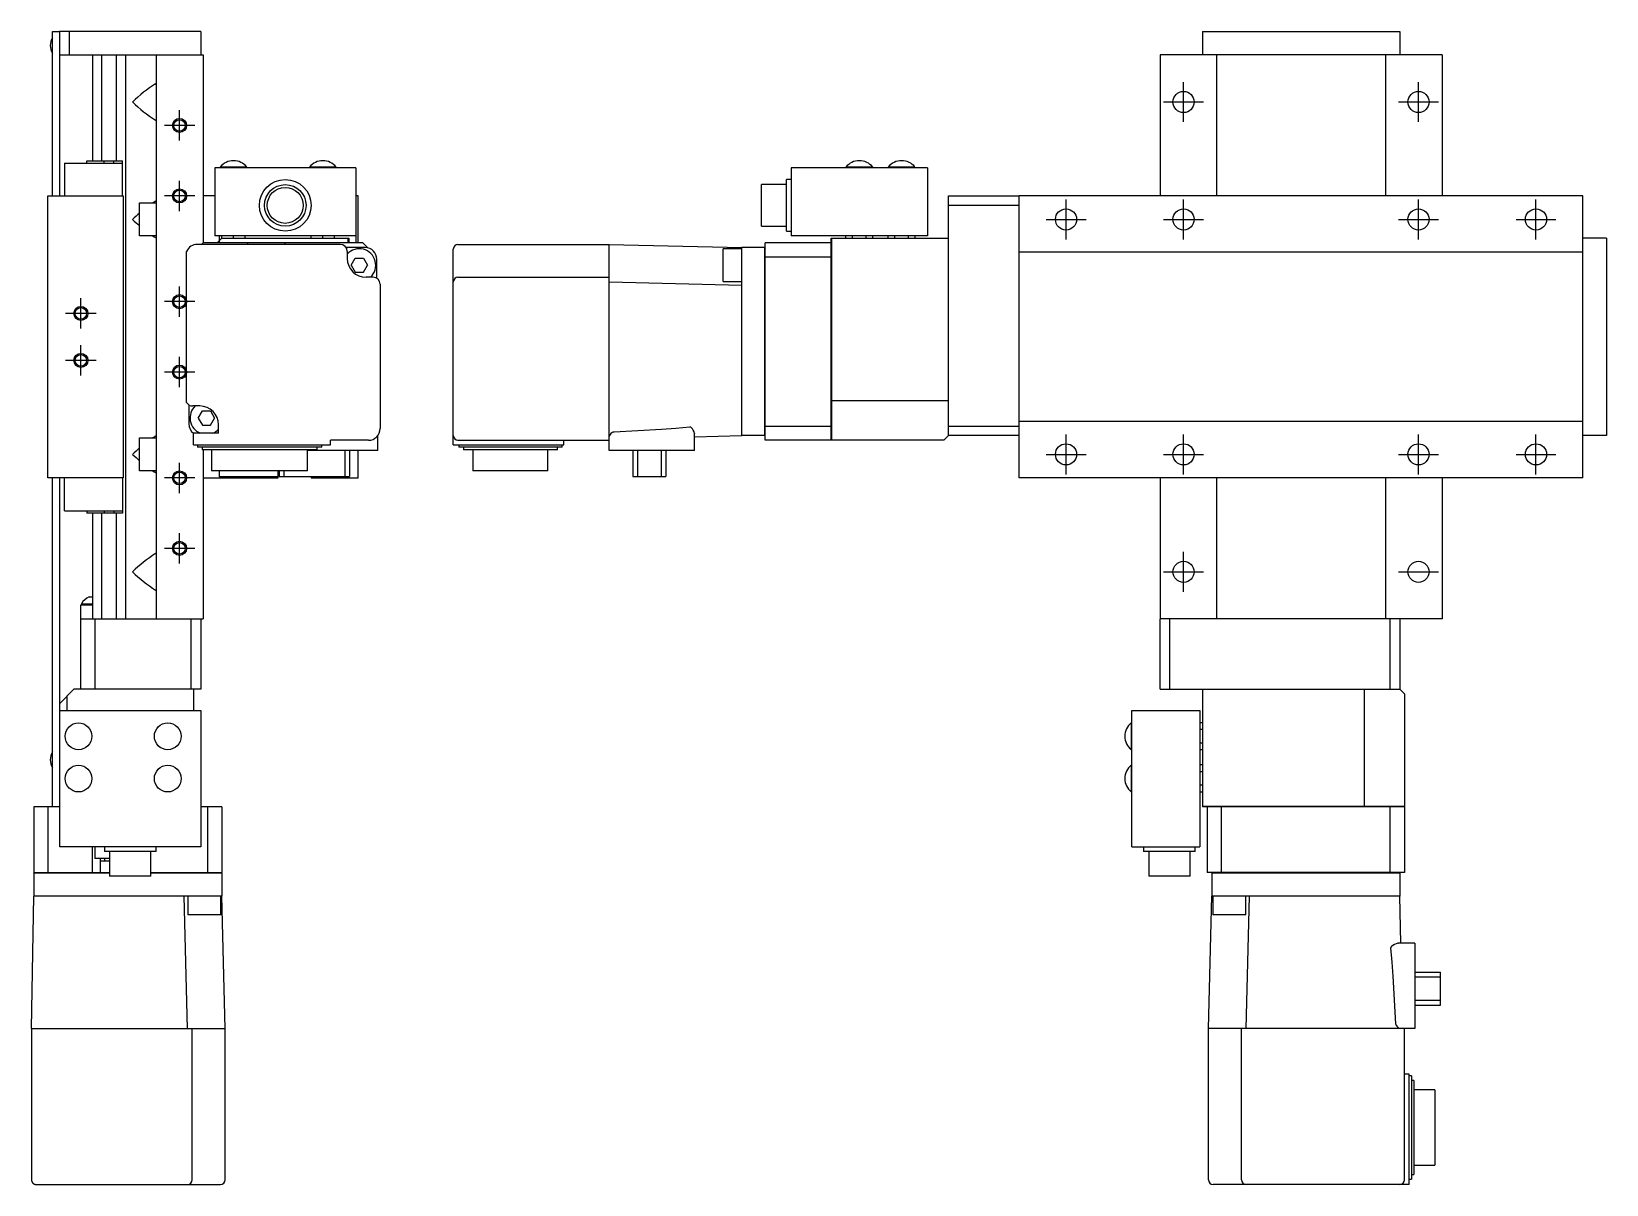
# Model space of a CAD drawing. Extents: x 0 to 683, y -8 to 437.
# Drawn here: x 348.2 to 683.3, y 100.3 to 345.7 of the extents above; entities that cross this region are included whole.
import ezdxf

# ---------------------------------------------------------------- set-up
doc = ezdxf.new("R2010")
doc.units = 0
doc.header["$LTSCALE"] = 0.5
doc.linetypes.add('CENTER', pattern=[50.8, 31.75, -6.35, 6.35, -6.35])
for name, color, linetype in [('MSM_CENTER', 1, 'CENTER'), ('MSM_CONTINUOUS', 7, 'CONTINUOUS'), ('MSM_NARROW', 5, 'CONTINUOUS')]:
    doc.layers.add(name, color=color, linetype=linetype)

msp = doc.modelspace()

# ---------------------------------------------------------------- linework, layer by layer
at = {"layer": 'MSM_CENTER'}
for p, q in [((593.34, 326.47), (593.34, 334.97)), ((643.34, 326.47), (643.34, 334.97)), ((379.68, 322.49), (379.68, 328.95)), ((589.09, 330.72), (597.59, 330.72)), ((639.09, 330.72), (647.59, 330.72)), ((382.91, 325.72), (376.45, 325.72)), ((379.68, 307.49), (379.68, 313.95)), ((382.91, 310.72), (376.45, 310.72)), ((568.34, 301.47), (568.34, 309.97)), ((593.34, 301.47), (593.34, 309.97)), ((643.34, 301.47), (643.34, 309.97)), ((668.34, 301.47), (668.34, 309.97)), ((564.09, 305.72), (572.59, 305.72)), ((589.09, 305.72), (597.59, 305.72)), ((639.09, 305.72), (647.59, 305.72)), ((664.09, 305.72), (672.59, 305.72)), ((358.68, 282.49), (358.68, 288.95)), ((379.68, 284.99), (379.68, 291.45)), ((361.91, 285.72), (355.45, 285.72)), ((382.91, 288.22), (376.45, 288.22)), ((358.68, 272.49), (358.68, 278.95)), ((361.91, 275.72), (355.45, 275.72)), ((379.68, 269.99), (379.68, 276.45)), ((382.91, 273.22), (376.45, 273.22)), ((568.34, 251.47), (568.34, 259.97)), ((593.34, 251.47), (593.34, 259.97)), ((643.34, 251.47), (643.34, 259.97)), ((668.34, 251.47), (668.34, 259.97)), ((564.09, 255.72), (572.59, 255.72)), ((589.09, 255.72), (597.59, 255.72)), ((639.09, 255.72), (647.59, 255.72)), ((664.09, 255.72), (672.59, 255.72)), ((379.68, 247.49), (379.68, 253.95)), ((382.91, 250.72), (376.45, 250.72)), ((379.68, 232.49), (379.68, 238.95)), ((382.91, 235.72), (376.45, 235.72)), ((593.34, 226.47), (593.34, 234.97)), ((589.09, 230.72), (597.59, 230.72)), ((639.09, 230.72), (647.59, 230.72))]:
    msp.add_line(p, q, dxfattribs=at)
at = {"layer": 'MSM_CONTINUOUS'}
for p, q in [((352.68, 310.72), (352.68, 345.72)), ((352.68, 345.72), (354.08, 345.72)), ((354.18, 345.62), (354.08, 345.72)), ((384.18, 345.72), (354.18, 345.72)), ((354.18, 310.72), (354.18, 345.72)), ((356.18, 345.72), (356.18, 340.72)), ((384.18, 345.72), (384.18, 340.72)), ((597.34, 345.72), (597.34, 340.72)), ((597.34, 345.72), (639.34, 345.72)), ((639.34, 345.72), (639.34, 340.72)), ((354.18, 340.72), (384.68, 340.72)), ((361.18, 340.72), (361.18, 318.22)), ((363.14, 318.22), (363.14, 340.72)), ((366.22, 340.72), (366.22, 318.22)), ((368.18, 340.72), (368.18, 220.72)), ((374.68, 340.72), (374.68, 220.72)), ((384.68, 340.72), (384.68, 300.72)), ((588.34, 340.72), (588.34, 310.72)), ((648.34, 340.72), (588.34, 340.72)), ((600.34, 340.72), (600.34, 310.72)), ((636.34, 340.72), (636.34, 310.72)), ((648.34, 340.72), (648.34, 310.72)), ((374.68, 334.46), (374.55, 334.62)), ((374.68, 326.98), (374.55, 326.82)), ((355.18, 317.72), (367.58, 317.72)), ((355.18, 317.72), (355.18, 310.72)), ((359.98, 318.22), (367.58, 318.22)), ((359.98, 317.72), (359.98, 318.22)), ((363.66, 317.72), (363.66, 318.22)), ((365.71, 317.72), (365.71, 318.22)), ((367.58, 310.72), (367.58, 318.22)), ((387.18, 316.72), (387.18, 302.22)), ((417.18, 316.72), (387.18, 316.72)), ((394.03, 316.88), (388.33, 316.88)), ((388.33, 316.88), (388.33, 316.72)), ((394.03, 316.72), (394.03, 316.88)), ((413.03, 316.88), (407.33, 316.88)), ((407.33, 316.88), (407.33, 316.72)), ((413.03, 316.72), (413.03, 316.88)), ((417.18, 316.72), (417.18, 300.72)), ((509.84, 316.72), (509.84, 302.22)), ((538.84, 316.72), (509.84, 316.72)), ((527.19, 316.88), (521.49, 316.88)), ((521.49, 316.88), (521.49, 316.72)), ((527.19, 316.72), (527.19, 316.88)), ((536.19, 316.88), (530.49, 316.88)), ((530.49, 316.88), (530.49, 316.72)), ((536.19, 316.72), (536.19, 316.88)), ((538.84, 316.72), (538.84, 302.22)), ((508.84, 313.15), (503.54, 313.15)), ((503.54, 304.3), (503.54, 313.15)), ((509.84, 314.22), (508.84, 314.22)), ((508.84, 303.22), (508.84, 314.22)), ((351.68, 310.72), (367.68, 310.72)), ((351.68, 250.72), (351.68, 310.72)), ((367.68, 310.72), (367.68, 250.72)), ((371.18, 309.22), (374.68, 309.22)), ((371.18, 302.22), (371.18, 309.22)), ((374.68, 309.46), (374.55, 309.62)), ((387.18, 310.72), (384.68, 310.72)), ((417.68, 310.72), (417.18, 310.72)), ((417.68, 300.72), (417.68, 310.72)), ((543.34, 310.72), (558.24, 310.72)), ((543.34, 259.72), (543.34, 310.72)), ((558.34, 308.72), (543.34, 308.72)), ((558.34, 310.62), (558.24, 310.72)), ((678.34, 310.72), (558.34, 310.72)), ((558.34, 250.72), (558.34, 310.72)), ((678.34, 250.72), (678.34, 310.72)), ((374.68, 302.22), (371.18, 302.22)), ((374.68, 301.98), (374.55, 301.82)), ((417.18, 302.22), (387.18, 302.22)), ((388.68, 301.72), (387.68, 300.72)), ((388.18, 300.72), (388.18, 302.22)), ((388.68, 301.72), (388.68, 302.22)), ((388.68, 301.72), (415.68, 301.72)), ((391.18, 301.72), (391.18, 302.22)), ((393.68, 301.72), (393.68, 302.22)), ((407.68, 301.72), (407.68, 302.22)), ((410.18, 301.72), (410.18, 302.22)), ((412.68, 301.72), (412.68, 302.22)), ((415.58, 300.72), (415.58, 301.72)), ((415.68, 301.72), (415.68, 300.72)), ((503.54, 304.3), (508.84, 304.3)), ((508.84, 303.22), (509.84, 303.22)), ((538.84, 302.22), (509.84, 302.22)), ((518.34, 301.72), (543.34, 301.72)), ((518.34, 258.72), (518.34, 301.72)), ((518.44, 301.72), (518.44, 258.72)), ((521.46, 301.72), (521.46, 302.22)), ((522.9, 301.72), (522.9, 302.22)), ((525.79, 301.72), (525.79, 302.22)), ((527.23, 301.72), (527.23, 302.22)), ((530.46, 301.72), (530.46, 302.22)), ((531.9, 301.72), (531.9, 302.22)), ((534.79, 301.72), (534.79, 302.22)), ((536.23, 301.72), (536.23, 302.22)), ((683.34, 301.72), (678.34, 301.72)), ((683.34, 301.72), (683.34, 259.72)), ((381.18, 266.77), (381.18, 298.9)), ((413.88, 300.42), (383.48, 300.42)), ((384.38, 300.42), (384.68, 300.72)), ((418.68, 300.72), (384.68, 300.72)), ((394.18, 300.72), (394.18, 300.42)), ((402.18, 300.42), (402.18, 300.72)), ((419.18, 299.72), (415.15, 299.72)), ((415.38, 298.92), (415.38, 297.42)), ((419.74, 299.66), (418.68, 300.72)), ((437.94, 257.72), (437.94, 299.42)), ((438.94, 300.42), (471.14, 300.42)), ((471.14, 300.42), (499.34, 299.72)), ((471.14, 256.52), (471.14, 300.42)), ((495.34, 292.48), (495.34, 299.48)), ((499.34, 299.48), (495.34, 299.48)), ((504.24, 299.72), (499.34, 299.72)), ((499.34, 259.72), (499.34, 299.72)), ((504.24, 299.72), (504.34, 299.62)), ((504.24, 259.72), (504.24, 299.72)), ((518.34, 300.72), (504.34, 300.72)), ((504.34, 258.72), (504.34, 300.72)), ((678.34, 298.72), (558.34, 298.72)), ((416.21, 295.98), (417.08, 297.48)), ((416.21, 295.98), (417.08, 294.48)), ((417.08, 297.48), (418.81, 297.48)), ((418.81, 297.48), (419.68, 295.98)), ((418.81, 294.48), (419.68, 295.98)), ((421.62, 297.79), (421.68, 297.72)), ((421.68, 293.19), (421.68, 297.22)), ((518.34, 297.72), (504.34, 297.72)), ((417.08, 294.48), (418.81, 294.48)), ((420.88, 293.42), (419.38, 293.42)), ((422.38, 291.92), (422.38, 261.22)), ((438.94, 293.42), (471.14, 293.42)), ((471.14, 292.42), (499.34, 291.72)), ((495.34, 292.48), (499.34, 292.48)), ((381.68, 266.25), (381.68, 262.22)), ((383.98, 266.02), (382.48, 266.02)), ((383.68, 263.46), (384.55, 264.96)), ((384.55, 264.96), (386.28, 264.96)), ((386.28, 264.96), (387.15, 263.46)), ((518.34, 267.26), (518.44, 267.22)), ((518.44, 267.22), (543.34, 267.22)), ((381.68, 261.72), (381.74, 261.66)), ((383.68, 263.46), (384.55, 261.96)), ((384.55, 261.96), (386.28, 261.96)), ((386.28, 261.96), (387.15, 263.46)), ((387.98, 260.22), (387.98, 262.02)), ((485.28, 261.31), (488.29, 261.58)), ((488.29, 261.58), (488.4, 261.57)), ((488.4, 261.57), (488.5, 261.52)), ((488.5, 261.52), (488.59, 261.44)), ((504.34, 261.72), (518.34, 261.72)), ((543.34, 261.72), (558.34, 261.72)), ((678.34, 262.72), (558.34, 262.72)), ((371.18, 252.22), (371.18, 259.22)), ((371.18, 259.22), (374.68, 259.22)), ((374.68, 259.46), (374.55, 259.62)), ((382.68, 257.72), (382.68, 260.22)), ((387.98, 260.22), (382.68, 260.22)), ((411.78, 257.72), (411.78, 258.72)), ((419.88, 258.72), (411.78, 258.72)), ((421.88, 256.52), (421.88, 259.72)), ((438.94, 258.72), (471.14, 258.72)), ((461.44, 257.72), (461.44, 258.72)), ((471.14, 259.51), (471.16, 259.62)), ((471.16, 259.62), (471.19, 259.73)), ((471.85, 260.47), (471.94, 260.51)), ((471.94, 260.51), (472.05, 260.54)), ((472.05, 260.54), (472.14, 260.55)), ((472.14, 260.55), (482.27, 261.1)), ((482.27, 261.1), (485.28, 261.31)), ((489.29, 260.16), (489.29, 260.06)), ((489.29, 256.52), (489.29, 260.06)), ((489.29, 259.47), (499.34, 259.72)), ((504.24, 259.72), (499.34, 259.72)), ((504.34, 259.82), (504.24, 259.72)), ((518.34, 258.72), (504.34, 258.72)), ((518.44, 258.72), (518.34, 258.82)), ((542.34, 258.72), (518.44, 258.72)), ((543.34, 259.72), (542.34, 258.72)), ((558.24, 259.72), (543.34, 259.72)), ((558.24, 259.72), (558.34, 259.82)), ((683.34, 259.72), (678.34, 259.72)), ((382.68, 257.72), (411.78, 257.72)), ((383.51, 257.72), (383.51, 257.22)), ((409.94, 257.22), (383.51, 257.22)), ((384.51, 257.22), (384.51, 256.72)), ((408.94, 256.72), (384.51, 256.72)), ((384.68, 256.72), (384.68, 220.72)), ((386.51, 256.72), (386.51, 252.22)), ((406.94, 252.22), (406.94, 256.72)), ((421.88, 256.52), (406.94, 256.52)), ((408.94, 256.72), (408.94, 257.22)), ((409.94, 257.22), (409.94, 257.72)), ((414.88, 256.52), (414.88, 251.02)), ((415.88, 256.52), (415.88, 251.02)), ((417.68, 250.72), (417.68, 256.52)), ((437.94, 257.72), (461.44, 257.72)), ((439.09, 257.72), (439.09, 257.22)), ((461.08, 257.22), (439.09, 257.22)), ((440.09, 257.22), (440.09, 256.72)), ((460.08, 256.72), (440.09, 256.72)), ((442.09, 256.72), (442.09, 252.22)), ((458.08, 252.22), (458.08, 256.72)), ((460.08, 256.72), (460.08, 257.22)), ((461.08, 257.22), (461.08, 257.72)), ((489.29, 256.52), (471.14, 256.52)), ((476.14, 256.52), (476.14, 251.02)), ((477.14, 256.52), (477.14, 251.02)), ((482.14, 256.52), (482.14, 251.02)), ((483.14, 256.52), (483.14, 251.02)), ((374.68, 252.22), (371.18, 252.22)), ((374.68, 251.98), (374.55, 251.82)), ((406.94, 252.22), (386.51, 252.22)), ((388.18, 250.92), (388.18, 252.22)), ((400.58, 252.22), (400.58, 250.92)), ((400.68, 250.72), (400.68, 252.22)), ((400.88, 252.22), (400.88, 251.02)), ((401.88, 252.22), (401.88, 251.02)), ((458.08, 252.22), (442.09, 252.22)), ((367.68, 250.72), (351.68, 250.72)), ((352.68, 180.72), (352.68, 250.72)), ((354.18, 172.22), (354.18, 250.72)), ((355.18, 243.72), (355.18, 250.72)), ((367.58, 250.72), (367.58, 243.22)), ((384.68, 250.72), (400.68, 250.72)), ((400.58, 250.92), (388.18, 250.92)), ((400.88, 251.02), (415.88, 251.02)), ((407.68, 251.02), (407.68, 250.72)), ((407.68, 250.72), (417.68, 250.72)), ((476.14, 251.02), (483.14, 251.02)), ((678.34, 250.72), (558.34, 250.72)), ((588.34, 250.72), (588.34, 220.72)), ((600.34, 250.72), (600.34, 220.72)), ((636.34, 250.72), (636.34, 220.72)), ((648.34, 250.72), (648.34, 220.72)), ((355.18, 243.72), (367.58, 243.72)), ((359.98, 243.72), (359.98, 243.22)), ((367.58, 243.22), (359.98, 243.22)), ((361.18, 243.22), (361.18, 220.72)), ((363.14, 220.72), (363.14, 243.22)), ((363.66, 243.72), (363.66, 243.22)), ((365.71, 243.72), (365.71, 243.22)), ((366.22, 243.22), (366.22, 220.72)), ((374.68, 234.46), (374.55, 234.62)), ((360.46, 225.37), (361.18, 225.37)), ((374.68, 226.98), (374.55, 226.82)), ((358.68, 205.72), (358.68, 223.72)), ((358.68, 223.72), (361.18, 223.72)), ((358.83, 223.92), (361.18, 223.92)), ((358.83, 223.92), (358.83, 223.72)), ((358.68, 220.72), (384.68, 220.72)), ((361.68, 220.72), (361.68, 205.72)), ((382.18, 205.72), (382.18, 220.72)), ((384.18, 220.72), (384.18, 205.72)), ((588.44, 220.72), (588.34, 220.62)), ((648.34, 220.72), (588.34, 220.72)), ((588.34, 205.72), (588.34, 220.62)), ((590.34, 220.72), (590.34, 205.72)), ((637.34, 205.72), (637.34, 220.72)), ((639.34, 220.62), (639.24, 220.72)), ((639.34, 220.62), (639.34, 205.72)), ((357.18, 205.72), (354.18, 202.72)), ((384.18, 205.72), (357.18, 205.72)), ((382.68, 205.72), (382.68, 201.22)), ((588.34, 205.72), (639.34, 205.72)), ((597.34, 205.72), (597.34, 180.72)), ((631.84, 180.82), (631.84, 205.72)), ((639.34, 205.72), (640.34, 204.72)), ((640.34, 204.72), (640.34, 180.82)), ((354.18, 201.22), (384.18, 201.22)), ((355.68, 204.22), (355.68, 201.22)), ((384.18, 201.22), (384.18, 172.22)), ((582.34, 201.22), (596.84, 201.22)), ((582.34, 172.22), (582.34, 201.22)), ((596.84, 201.22), (596.84, 172.22)), ((582.34, 198.57), (582.18, 198.57)), ((582.18, 198.57), (582.18, 192.87)), ((597.34, 198.61), (596.84, 198.61)), ((597.34, 197.16), (596.84, 197.16)), ((582.18, 192.87), (582.34, 192.87)), ((597.34, 194.28), (596.84, 194.28)), ((597.34, 192.83), (596.84, 192.83)), ((582.34, 189.57), (582.18, 189.57)), ((582.18, 189.57), (582.18, 183.87)), ((597.34, 189.61), (596.84, 189.61)), ((597.34, 188.16), (596.84, 188.16)), ((597.34, 185.28), (596.84, 185.28)), ((582.18, 183.87), (582.34, 183.87)), ((597.34, 183.83), (596.84, 183.83)), ((354.18, 180.72), (348.68, 180.72)), ((348.68, 180.72), (348.68, 166.72)), ((351.68, 180.72), (351.68, 166.72)), ((354.08, 180.72), (354.18, 180.82)), ((388.68, 180.72), (384.18, 180.72)), ((385.68, 166.72), (385.68, 180.72)), ((388.68, 180.72), (388.68, 166.72)), ((597.34, 180.82), (640.34, 180.82)), ((640.34, 180.72), (597.34, 180.72)), ((598.34, 180.72), (598.34, 166.72)), ((601.34, 180.72), (601.34, 166.72)), ((631.8, 180.72), (631.84, 180.82)), ((637.34, 166.72), (637.34, 180.72)), ((640.34, 180.82), (640.24, 180.72)), ((640.34, 180.72), (640.34, 166.72)), ((384.18, 172.22), (354.18, 172.22)), ((361.18, 166.72), (361.18, 172.22)), ((361.68, 172.22), (361.68, 169.72)), ((363.68, 172.22), (363.68, 171.22)), ((374.68, 171.22), (363.68, 171.22)), ((364.76, 171.22), (364.76, 165.92)), ((373.61, 165.92), (373.61, 171.22)), ((374.68, 171.22), (374.68, 172.22)), ((582.34, 172.22), (596.84, 172.22)), ((584.84, 172.22), (584.84, 171.22)), ((595.84, 171.22), (584.84, 171.22)), ((585.92, 171.22), (585.92, 165.92)), ((594.77, 165.92), (594.77, 171.22)), ((595.84, 171.22), (595.84, 172.22)), ((364.76, 169.72), (361.68, 169.72)), ((362.79, 169.72), (362.79, 166.72)), ((362.79, 169.22), (364.76, 169.22)), ((363.68, 169.72), (363.68, 169.22)), ((348.68, 166.72), (364.76, 166.72)), ((348.68, 166.62), (348.78, 166.72)), ((364.76, 166.62), (348.68, 166.62)), ((348.68, 166.62), (348.68, 161.67)), ((373.61, 165.92), (364.76, 165.92)), ((373.61, 166.72), (388.68, 166.72)), ((388.68, 166.62), (373.61, 166.62)), ((388.58, 166.72), (388.68, 166.62)), ((388.68, 166.62), (388.68, 161.72)), ((594.77, 165.92), (585.92, 165.92)), ((640.34, 166.72), (598.34, 166.72)), ((599.34, 166.62), (599.44, 166.72)), ((599.34, 166.62), (599.34, 161.72)), ((639.34, 166.62), (599.34, 166.62)), ((639.24, 166.72), (639.34, 166.62)), ((639.34, 166.62), (639.34, 161.72)), ((348.18, 133.52), (348.68, 161.72)), ((388.68, 161.72), (348.68, 161.72)), ((381.38, 133.52), (380.68, 161.72)), ((381.44, 161.72), (381.44, 157.72)), ((388.44, 157.72), (388.44, 161.72)), ((389.38, 133.52), (388.68, 161.72)), ((598.64, 133.52), (599.34, 161.72)), ((639.34, 161.72), (599.34, 161.72)), ((599.58, 161.72), (599.58, 157.72)), ((606.58, 157.72), (606.58, 161.72)), ((606.64, 133.52), (607.34, 161.72)), ((639.59, 151.67), (639.34, 161.72)), ((388.44, 157.72), (381.44, 157.72)), ((606.58, 157.72), (599.58, 157.72)), ((637.49, 150.78), (637.55, 150.88)), ((637.55, 150.88), (637.63, 150.97)), ((638.91, 151.66), (639.01, 151.67)), ((642.54, 151.67), (639.01, 151.67)), ((642.54, 151.67), (642.54, 133.52)), ((637.48, 150.67), (637.49, 150.78)), ((637.75, 147.66), (637.48, 150.67)), ((637.97, 144.64), (637.75, 147.66)), ((638.52, 134.52), (637.97, 144.64)), ((642.54, 145.52), (648.04, 145.52)), ((642.54, 144.52), (648.04, 144.52)), ((648.04, 138.52), (648.04, 145.52)), ((642.54, 139.52), (648.04, 139.52)), ((642.54, 138.52), (648.04, 138.52)), ((638.53, 134.43), (638.52, 134.52)), ((638.56, 134.32), (638.53, 134.43)), ((638.6, 134.22), (638.56, 134.32)), ((348.18, 133.52), (348.18, 101.32)), ((348.18, 133.52), (389.38, 133.52)), ((382.38, 101.32), (382.38, 133.52)), ((389.38, 101.32), (389.38, 133.52)), ((598.64, 101.32), (598.64, 133.52)), ((642.54, 133.52), (598.64, 133.52)), ((605.64, 101.32), (605.64, 133.52)), ((639.45, 133.53), (639.34, 133.57)), ((639.56, 133.52), (639.45, 133.53)), ((640.34, 101.32), (640.34, 133.52)), ((641.34, 123.82), (640.34, 123.82)), ((641.34, 100.32), (641.34, 123.82)), ((641.84, 123.46), (641.34, 123.46)), ((641.84, 123.46), (641.84, 101.47)), ((642.34, 122.46), (641.84, 122.46)), ((642.34, 122.46), (642.34, 102.47)), ((646.84, 120.46), (642.34, 120.46)), ((646.84, 120.46), (646.84, 104.47)), ((642.34, 104.47), (646.84, 104.47)), ((348.18, 101.32), (348.18, 101.27)), ((348.18, 101.27), (348.19, 101.22)), ((348.19, 101.22), (348.19, 101.17)), ((348.19, 101.17), (348.2, 101.12)), ((348.2, 101.12), (348.21, 101.08)), ((348.21, 101.08), (348.22, 101.04)), ((348.22, 101.04), (348.23, 101)), ((348.23, 101), (348.25, 100.96)), ((348.25, 100.96), (348.26, 100.93)), ((348.26, 100.93), (348.27, 100.9)), ((348.27, 100.9), (348.29, 100.87)), ((348.29, 100.87), (348.3, 100.84)), ((348.3, 100.84), (348.32, 100.81)), ((348.32, 100.81), (348.34, 100.78)), ((348.34, 100.78), (348.35, 100.76)), ((348.35, 100.76), (348.37, 100.73)), ((348.37, 100.73), (348.39, 100.71)), ((348.39, 100.71), (348.41, 100.68)), ((348.41, 100.68), (348.44, 100.65)), ((348.44, 100.65), (348.46, 100.63)), ((348.46, 100.63), (348.48, 100.6)), ((348.48, 100.6), (348.51, 100.58)), ((348.51, 100.58), (348.53, 100.56)), ((348.53, 100.56), (348.56, 100.54)), ((641.34, 101.47), (641.84, 101.47)), ((641.84, 102.47), (642.34, 102.47)), ((348.56, 100.54), (348.58, 100.52)), ((348.58, 100.52), (348.61, 100.5)), ((348.61, 100.5), (348.63, 100.48)), ((348.63, 100.48), (348.67, 100.46)), ((348.67, 100.46), (348.7, 100.44)), ((348.7, 100.44), (348.74, 100.42)), ((348.74, 100.42), (348.78, 100.41)), ((348.78, 100.41), (348.82, 100.39)), ((348.82, 100.39), (348.86, 100.38)), ((348.86, 100.38), (348.9, 100.36)), ((348.9, 100.36), (348.94, 100.35)), ((348.94, 100.35), (348.97, 100.34)), ((348.97, 100.34), (348.99, 100.34)), ((348.99, 100.34), (349.02, 100.33)), ((349.02, 100.33), (349.05, 100.33)), ((349.05, 100.33), (349.08, 100.33)), ((349.08, 100.33), (349.11, 100.32)), ((349.11, 100.32), (349.14, 100.32)), ((349.14, 100.32), (349.17, 100.32)), ((349.17, 100.32), (349.18, 100.32)), ((349.18, 100.32), (388.38, 100.32)), ((641.34, 100.32), (599.64, 100.32))]:
    msp.add_line(p, q, dxfattribs=at)
for centre, radius in [((593.34, 330.72), 2.25), ((643.34, 330.72), 2.25), ((379.68, 325.72), 1.23), ((379.68, 310.72), 1.23), ((402.18, 308.72), 5.5), ((402.18, 308.72), 4.42), ((402.18, 308.72), 3.83), ((568.34, 305.72), 2.25), ((593.34, 305.72), 2.25), ((643.34, 305.72), 2.25), ((668.34, 305.72), 2.25), ((379.68, 288.22), 1.23), ((358.68, 285.72), 1.23), ((358.68, 275.72), 1.23), ((379.68, 273.22), 1.23), ((568.34, 255.72), 2.25), ((593.34, 255.72), 2.25), ((643.34, 255.72), 2.25), ((668.34, 255.72), 2.25), ((379.68, 250.72), 1.23), ((379.68, 235.72), 1.23), ((593.34, 230.72), 2.25), ((643.34, 230.72), 2.25), ((358.18, 195.72), 2.85), ((377.18, 195.72), 2.85), ((358.18, 186.72), 2.85), ((377.18, 186.72), 2.85)]:
    msp.add_circle(centre, radius, dxfattribs=at)
for centre, radius, start, end in [((355.18, 342.72), 3, 146.4427, 213.5573), ((391.64, 308.29), 31.38, 122.9812, 134.3908), ((391.64, 353.15), 31.38, 225.6092, 237.0188), ((391.18, 314.52), 3.7, 39.6218, 140.3782), ((410.18, 314.52), 3.7, 39.6218, 140.3782), ((524.34, 314.52), 3.7, 39.6218, 140.3782), ((533.34, 314.52), 3.7, 39.6218, 140.3782), ((391.64, 283.29), 31.38, 122.9812, 124.2994), ((391.64, 283.29), 31.38, 130.674, 134.3908), ((391.64, 328.15), 31.38, 225.6092, 229.326), ((391.64, 328.15), 31.38, 235.7006, 237.0188), ((383.48, 297.92), 2.5, 90, 156.9261), ((413.88, 298.92), 1.5, 0, 90), ((417.94, 295.98), 3.5, 312.9107, 137.0893), ((419.18, 297.22), 2.5, 0, 90), ((438.94, 299.42), 1, 90, 180), ((419.38, 297.42), 4, 180, 270), ((420.88, 291.92), 1.5, 0, 90), ((438.94, 292.42), 1, 90, 180), ((382.48, 267.52), 1.5, 209.9264, 270), ((385.42, 263.46), 3.5, 132.9107, 247.6272), ((383.98, 262.02), 4, 0, 90), ((384.18, 262.22), 2.5, 180, 233.1301), ((486.45, 259.45), 2.92, 13.9171, 42.8503), ((391.64, 233.29), 31.38, 122.9812, 124.2994), ((385.42, 263.46), 3.5, 292.3728, 317.0893), ((419.88, 261.22), 2.5, 270, 0), ((438.94, 259.72), 1, 180, 270), ((472.63, 259.11), 1.56, 120.0531, 156.7046), ((391.64, 233.29), 31.38, 130.674, 134.3908), ((391.64, 278.15), 31.38, 225.6092, 229.326), ((391.64, 278.15), 31.38, 235.7006, 237.0188), ((391.64, 208.29), 31.38, 122.9812, 134.3908), ((391.64, 253.15), 31.38, 225.6092, 237.0188), ((361.68, 222.36), 3.25, 112.061, 151.2734), ((584.54, 195.72), 3.7, 129.6218, 230.3782), ((355.18, 190.72), 3, 146.4427, 213.5573), ((584.54, 186.72), 3.7, 129.6218, 230.3782), ((639.61, 148.83), 2.92, 103.9171, 132.8503), ((639.95, 135.01), 1.56, 210.0531, 246.7047), ((381.38, 101.32), 1, 270, 0), ((388.38, 101.32), 1, 270, 0), ((599.64, 101.32), 1, 180, 270), ((606.64, 101.32), 1, 180, 270), ((639.34, 101.32), 1, 270, 0)]:
    msp.add_arc(centre, radius, start, end, dxfattribs=at)
at = {"layer": 'MSM_NARROW'}
for centre in [(379.68, 325.72), (379.68, 310.72), (379.68, 288.22), (358.68, 285.72), (358.68, 275.72), (379.68, 273.22), (379.68, 250.72), (379.68, 235.72)]:
    msp.add_circle(centre, 1.5, dxfattribs=at)

doc.saveas('drawing.dxf')
